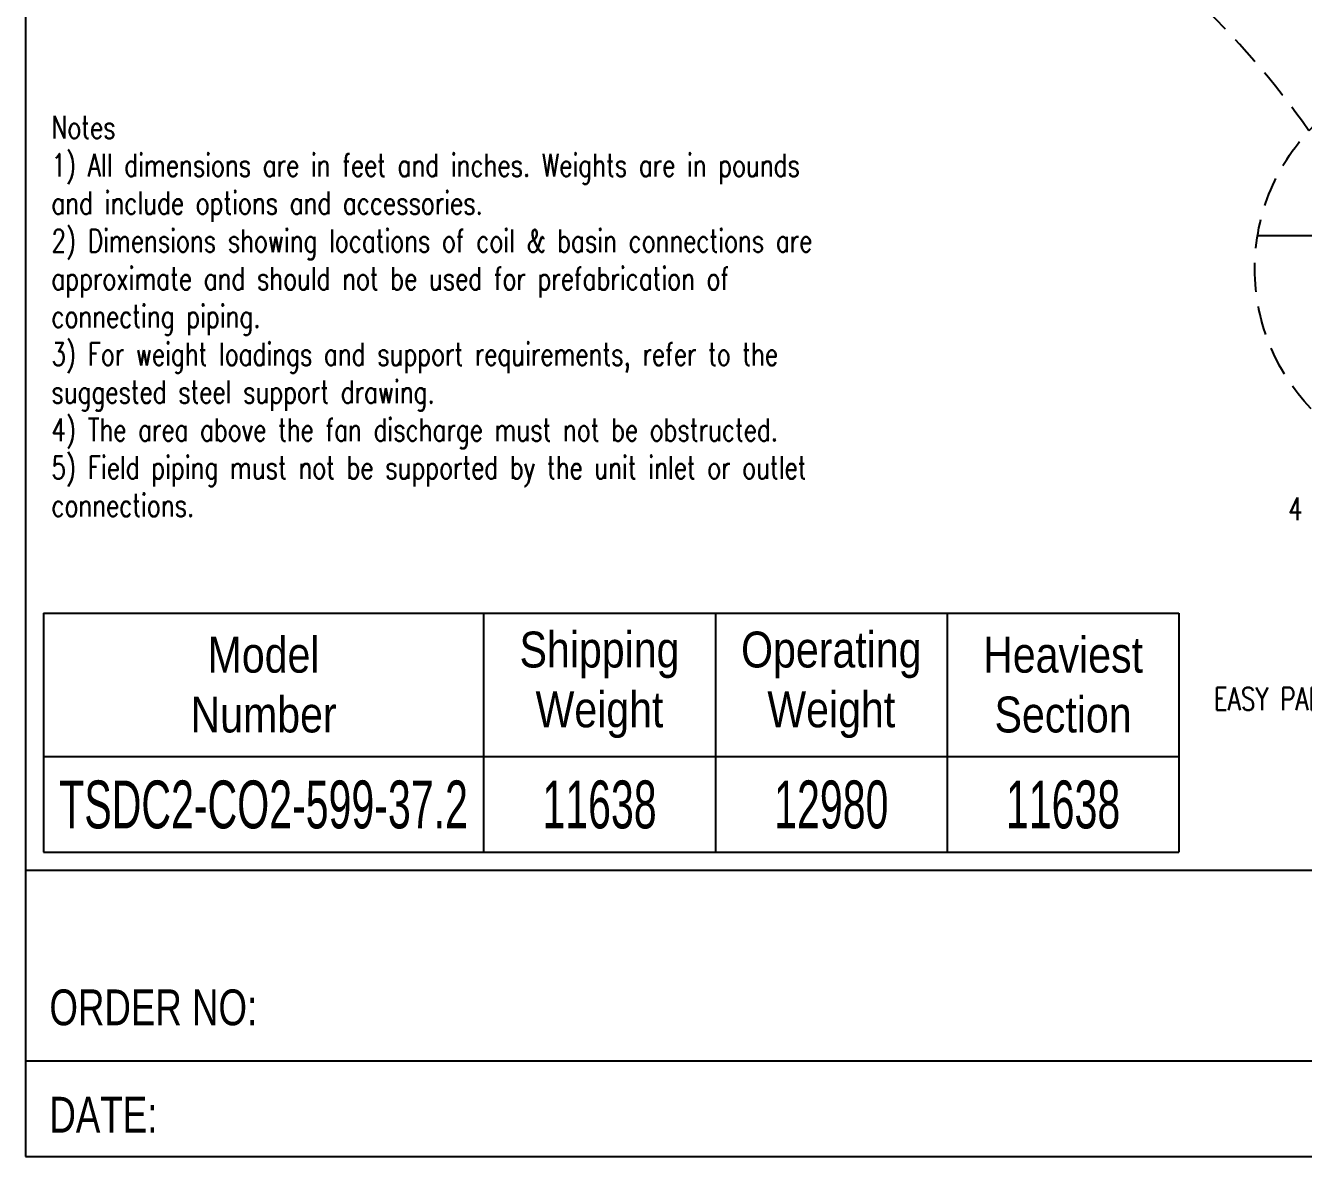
# Model space of a CAD drawing. Header units: millimetres. Extents: x 17046 to 32328, y 18593 to 29476.
# Drawn here: x 17046 to 17323.8, y 18593.2 to 18839.1 of the extents above; entities that cross this region are included whole.
import ezdxf
from ezdxf.enums import TextEntityAlignment as Align

# ---------------------------------------------------------------- set-up
doc = ezdxf.new("R2010")
doc.units = ezdxf.units.MM
doc.header["$LTSCALE"] = 5
doc.linetypes.add('HIDDEN', pattern=[9.525, 6.35, -3.175])
for name, color, linetype in [('PAD-REMOVAL', 3, 'Continuous'), ('RECIRCULATION-CONTROL', 3, 'Continuous'), ('TEXT', 4, 'Continuous')]:
    doc.layers.add(name, color=color, linetype=linetype)
doc.styles.add('BACtblk', font='swisscl.ttf')
doc.styles.add('BACtblkBold', font='swissck.ttf')
doc.styles.add('SUBMITTAL', font='romans.shx', dxfattribs={"width": 0.75})
doc.styles.add('SUBTTF', font='ARIALN.TTF')
doc.dimstyles.new('SUBMITTAL', dxfattribs={"dimtxt": 0.09375, "dimasz": 0.09375, "dimexe": 0.03125, "dimexo": 0.0625, "dimgap": 0.0625, "dimtad": 0, "dimdec": 4, "dimzin": 4, "dimdsep": 46, "dimlunit": 4, "dimtxsty": 'SUBMITTAL', "dimcen": 0.09375, "dimclre": 6, "dimadec": 0, "dimazin": 0, "dimtfac": 1, "dimtdec": 0, "dimtofl": 0, "dimtmove": 0, "dimatfit": 3, "dimfxl": 0, "dimfrac": 2, "dimtolj": 1, "dimtzin": 4, "dimarcsym": 0})

# ---------------------------------------------------------------- blocks, each defined once
blk = doc.blocks.new('BORDER')
for p, q in [((0, 1), (0, 0)), ((0, 0), (1, 0))]:
    blk.add_line(p, q)
blk = doc.blocks.new('model weights')
for p, q in [((3, 43), (3, 3)), ((3, 43), (192.92, 43)), ((76.62, 43), (76.62, 3)), ((115.38, 43), (115.38, 3)), ((154.15, 43), (154.15, 3)), ((192.92, 43), (192.92, 3)), ((3, 19), (192.92, 19)), ((3, 3), (192.92, 3))]:
    blk.add_line(p, q)
at = {"layer": 'TEXT', "char_height": 6, "attachment_point": 5, "style": 'SUBTTF'}
for s, insert, width in [('Model\\PNumber', (39.81, 31), 32.4424), ('Shipping\\PWeight', (96, 31), 52.9286), ('Operating\\PWeight', (134.77, 31), 52.9286), ('Heaviest\\PSection', (173.54, 31), 52.9286)]:
    blk.add_mtext(s, dxfattribs=dict(at, insert=insert, width=width))
at = {"layer": 'TEXT', "style": 'SUBTTF', "width": 0.75}
for tag, p in [('MODELNUM', (39.81, 11)), ('SHIPWEIGHT', (96, 11)), ('OPWEIGHT', (134.77, 11)), ('HVYWEIGHT', (173.54, 11))]:
    blk.add_attdef(tag, text='', height=8, dxfattribs=at).set_placement(p, align=Align.MIDDLE_CENTER)
blk = doc.blocks.new('*D12')
at = {"layer": 'RECIRCULATION-CONTROL', "color": 6, "lineweight": -2}
for p, q in [((17349.83, 18768.71), (17349.83, 18730.38)), ((17376.83, 18767.68), (17376.83, 18730.38))]:
    blk.add_line(p, q, dxfattribs=at)
at = {"layer": 'RECIRCULATION-CONTROL', "color": 3, "lineweight": -2}
for p, q in [((17349.83, 18733.2), (17341.61, 18733.2)), ((17371.9, 18733.2), (17354.76, 18733.2))]:
    blk.add_line(p, q, dxfattribs=at)
at = {"layer": 'RECIRCULATION-CONTROL', "color": 3}
for points in [[(17354.76, 18734.02), (17354.76, 18732.37), (17349.83, 18733.2)], [(17371.9, 18734.02), (17371.9, 18732.37), (17376.83, 18733.2)]]:
    blk.add_solid(points, dxfattribs=at)
at = {"layer": 'RECIRCULATION-CONTROL', "color": 3, "insert": (17329.55, 18733.2), "char_height": 4.929, "attachment_point": 5, "style": 'SUBMITTAL'}
blk.add_mtext('\\A1;4 1/2"', dxfattribs=at)
blk = doc.blocks.new('bacstblk')
for p, q in [((0, 0.75), (10, 0.75)), ((3.5, 0.25), (0, 0.25))]:
    blk.add_line(p, q)
at = {"layer": 'TEXT', "color": 4, "style": 'BACtblk'}
for s, p in [('ORDER NO:', (0.0625, 0.3438)), ('DATE:', (0.0625, 0.0625))]:
    blk.add_text(s, height=0.09375, dxfattribs=at).set_placement(p)
at = {"layer": 'TEXT', "color": 4, "style": 'BACtblkBold'}
for tag, height, p in [('MODEL1', 0.1094, (8.25, 0.5715)), ('MODEL2', 0.1094, (8.25, 0.384)), ('DWGNUM', 0.1406, (8.0938, 0.0312))]:
    blk.add_attdef(tag, text='', height=height, dxfattribs=at).set_placement(p, align=Align.CENTER)
for tag, p in [('DESC', (0.0625, 0.5312)), ('ORDER', (0.9643, 0.3438)), ('DATE', (0.5402, 0.0625))]:
    blk.add_attdef(tag, p, '', height=0.125, dxfattribs=at)
blk.add_attdef('REV', text='', height=0.1562, dxfattribs=at).set_placement((9.8438, 0.1562), align=Align.MIDDLE)
at = {"layer": 'TEXT', "color": 4, "style": 'BACtblk', "flags": 1}
blk.add_attdef('DWGBY', (2.0402, 0.0625), '', height=0.0938, dxfattribs=at)

msp = doc.modelspace()

# ---------------------------------------------------------------- linework, layer by layer
at = {"layer": 'RECIRCULATION-CONTROL'}
msp.add_line((17329.0938, 18793.3339), (17313.8431, 18793.3339), dxfattribs=at)
at = {"layer": 'RECIRCULATION-CONTROL', "linetype": 'HIDDEN', "ltscale": 0.2}
msp.add_circle((17357.3296, 18786.247), 44.0602, dxfattribs=at)
msp.add_arc((17160.6509, 18699.6358), 201.5307, 35.344978, 79.021825, dxfattribs=at)

# ---------------------------------------------------------------- block references
for name, xscale, yscale, zscale in [('BORDER', 829.7698563356048, 622.3273922517036, 829.7698563356048), ('bacstblk', 82.97698563356047, 82.97698563356047, 82.97698563356047)]:
    msp.add_blockref(name, (17045.9751, 18593.206), dxfattribs=dict(xscale=xscale, yscale=yscale, zscale=zscale))
at = {"xscale": 1.3, "yscale": 1.3, "zscale": 1.3}
msp.add_blockref('model weights', (17045.9751, 18655.4387), dxfattribs=at).add_auto_attribs({'OPWEIGHT': '12980', 'SHIPWEIGHT': '11638', 'MODELNUM': 'TSDC2-CO2-599-37.2', 'HVYWEIGHT': '11638'})

# ---------------------------------------------------------------- texts
at = {"layer": 'PAD-REMOVAL', "insert": (17304.3693, 18692.6905), "char_height": 4.930002, "width": 90.433797, "attachment_point": 4, "style": 'SUBMITTAL'}
msp.add_mtext('EASY PAD REMOVAL SYSTEM', dxfattribs=at)
at = {"layer": 'TEXT', "color": 4, "insert": (17051.6037, 18819.426), "char_height": 4.93, "width": 185, "attachment_point": 1, "style": 'SUBMITTAL'}
msp.add_mtext('Notes\\P1) All dimensions are in feet and inches. Weights are in pounds and include options and accessories.\\P2) Dimensions showing locations of coil & basin connections are approximate and should not be used for prefabrication of connecting piping.\\P3) For weight loadings and support requirements, refer to the suggested steel support drawing.\\P4) The area above the fan discharge must not be obstructed.\\P5) Field piping must not be supported by the unit inlet or outlet connections.\\P', dxfattribs=at)

# ---------------------------------------------------------------- dimensions: what is measured, and where the dimension line sits
at = {"layer": 'RECIRCULATION-CONTROL', "color": 3}
dim = msp.add_linear_dim(base=(17376.8296, 18733.1959), p1=(17349.8296, 18771.5269), p2=(17376.8296, 18770.497), dimstyle='SUBMITTAL', override={"dimscale": 70.42, "dimtxt": 0.07, "dimasz": 0.07, "dimexe": 0.04, "dimexo": 0.04, "dimgap": 0.03125, "dimdec": 3, "dimlfac": 0.166667, "dimzin": 3, "dimclrd": 3, "dimclrt": 3, "dimtdec": 3, "dimtix": 1}, dxfattribs=at)
dim.commit()
dim.dimension.update_dxf_attribs({"geometry": '*D12', "text_midpoint": (17329.5545, 18733.1959), "dimtype": 160})

doc.saveas('drawing.dxf')
